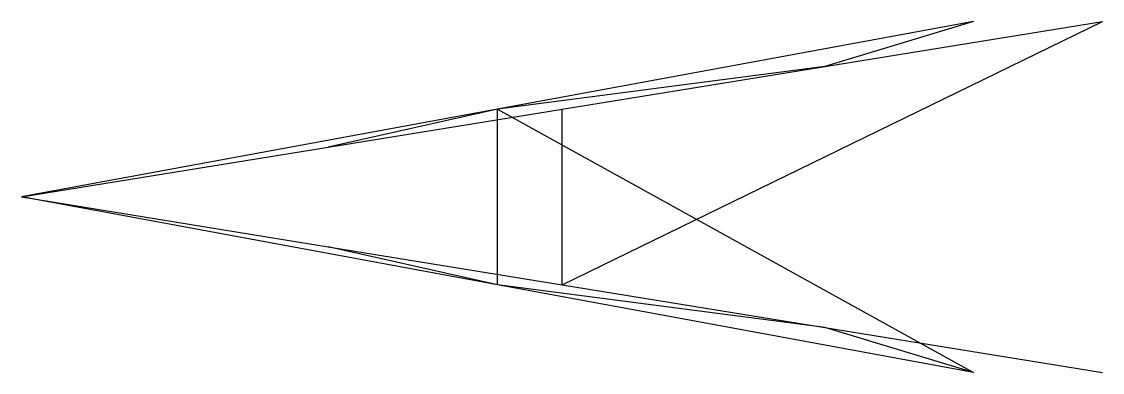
# Model space of a CAD drawing. Header units: metres. Extents: x 2269.94 to 2273.64, y 1395.29 to 1396.49.
import ezdxf

# ---------------------------------------------------------------- set-up
doc = ezdxf.new("R2010")
doc.units = ezdxf.units.M
for name, color, linetype in [('Braço - Diagonais Horizontais', 103, 'Continuous'), ('Braço - Diagonais Verticais', 135, 'Continuous'), ('Braço - Montantes', 121, 'Continuous')]:
    doc.layers.add(name, color=color, linetype=linetype)

msp = doc.modelspace()

# ---------------------------------------------------------------- linework, layer by layer
at = {"layer": 'Braço - Diagonais Horizontais'}
for p, q in [((2271.7921, 1395.5867, 36), (2273.6421, 1396.4867, 36)), ((2271.5712, 1395.5867, 36.7429), (2271.5712, 1396.1867, 36.7429)), ((2271.5712, 1396.1867, 36.7429), (2273.2004, 1395.2867, 37.4857)), ((2271.7921, 1395.5867, 36), (2271.7921, 1396.1867, 36))]:
    msp.add_line(p, q, dxfattribs=at)
at = {"layer": 'Braço - Diagonais Verticais'}
for p, q in [((2273.2004, 1396.4867, 37.4857), (2272.6921, 1396.3326, 36)), ((2272.6921, 1396.3326, 36), (2271.5712, 1396.1867, 36.7429)), ((2271.5712, 1396.1867, 36.7429), (2270.9921, 1396.0569, 36)), ((2271.5712, 1395.5867, 36.7429), (2270.9921, 1395.7164, 36)), ((2272.6921, 1395.4407, 36), (2271.5712, 1395.5867, 36.7429)), ((2273.2004, 1395.2867, 37.4857), (2272.6921, 1395.4407, 36))]:
    msp.add_line(p, q, dxfattribs=at)
at = {"layer": 'Braço - Montantes'}
for p, q in [((2273.2004, 1396.4867, 37.4857), (2271.5712, 1396.1867, 36.7429)), ((2272.6921, 1396.3326, 36), (2273.6421, 1396.4867, 36)), ((2271.7921, 1396.1867, 36), (2272.6921, 1396.3326, 36)), ((2271.5712, 1396.1867, 36.7429), (2269.9421, 1395.8867, 36)), ((2270.9921, 1396.0569, 36), (2271.7921, 1396.1867, 36)), ((2269.9421, 1395.8867, 36), (2270.9921, 1396.0569, 36)), ((2269.9421, 1395.8867, 36), (2270.9921, 1395.7164, 36)), ((2271.5712, 1395.5867, 36.7429), (2269.9421, 1395.8867, 36)), ((2270.9921, 1395.7164, 36), (2271.7921, 1395.5867, 36)), ((2273.2004, 1395.2867, 37.4857), (2271.5712, 1395.5867, 36.7429)), ((2271.7921, 1395.5867, 36), (2272.6921, 1395.4407, 36)), ((2272.6921, 1395.4407, 36), (2273.6421, 1395.2867, 36))]:
    msp.add_line(p, q, dxfattribs=at)

doc.saveas('drawing.dxf')
